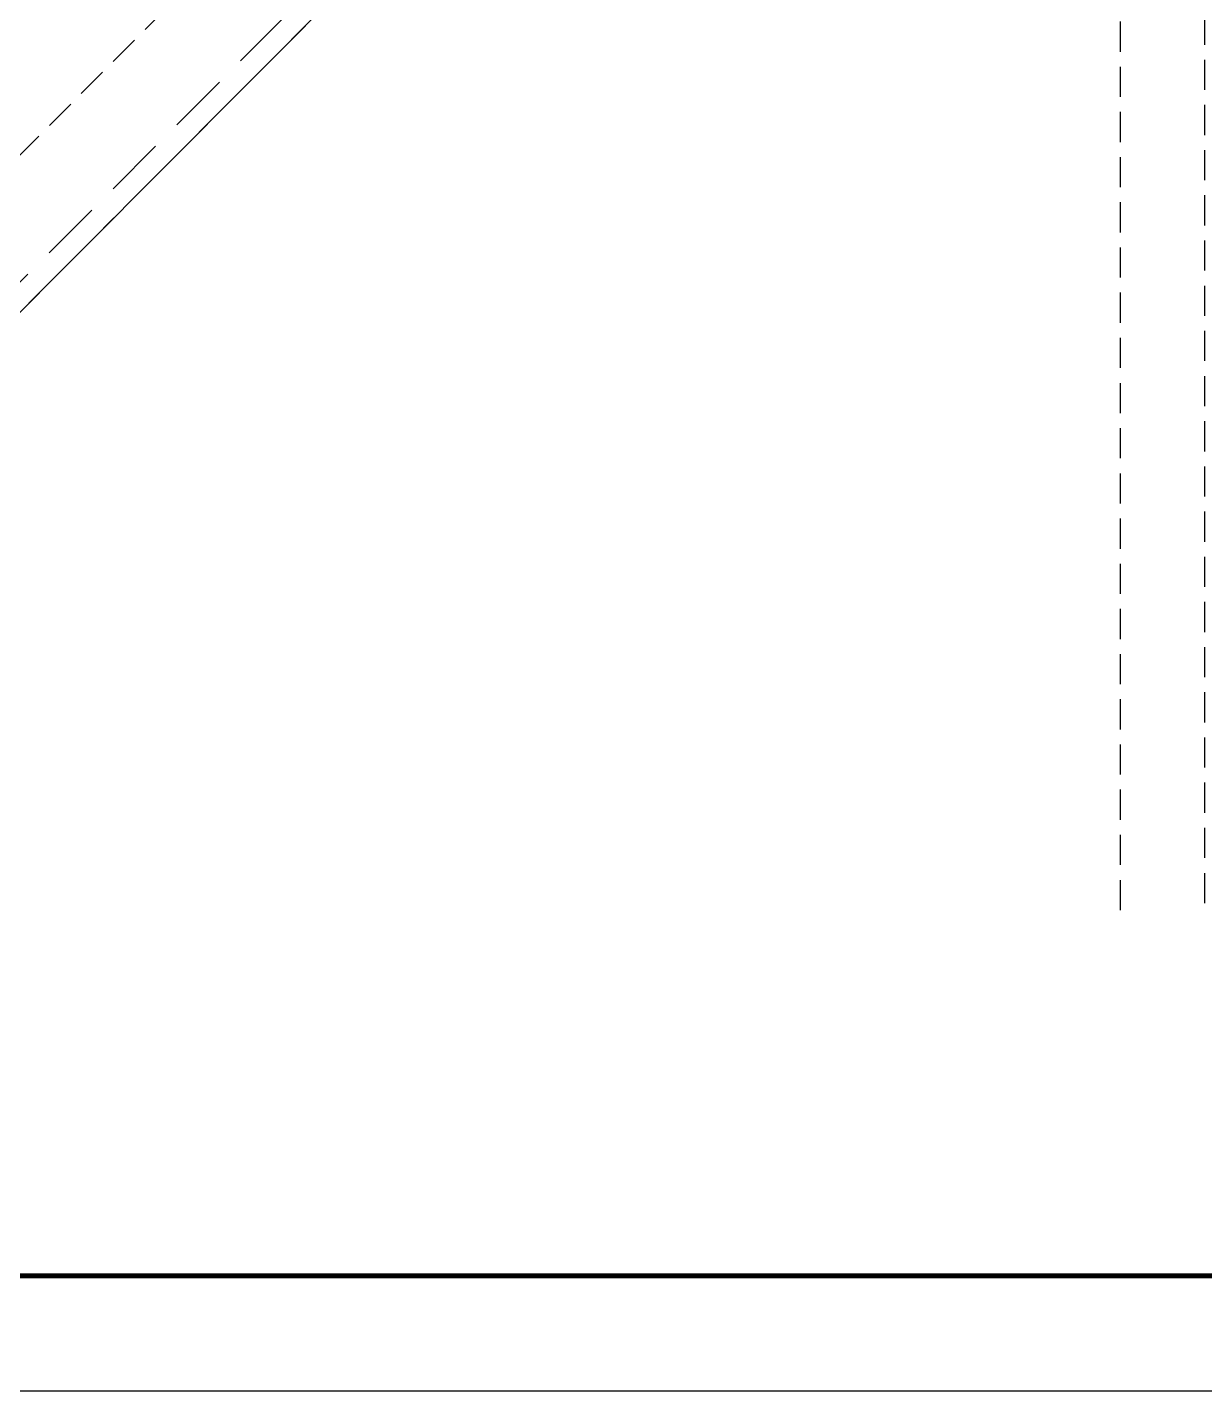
# Model space of a CAD drawing. Header units: millimetres. Extents: x 5896 to 6381, y 4295 to 4378.
# Drawn here: x 6199.59 to 6209.36, y 4349.11 to 4360.43 of the extents above; entities that cross this region are included whole.
import ezdxf

# ---------------------------------------------------------------- set-up
doc = ezdxf.new("R2010")
doc.units = ezdxf.units.MM
for name, pattern in [('NASCOSTA', [0.375, 0.25, -0.125]), ('PHANTOM2', [1.25, 0.625, -0.125, 0.125, -0.125, 0.125, -0.125]), ('TRATTEGGIATA', [0.75, 0.5, -0.25])]:
    doc.linetypes.add(name, pattern=pattern)
for name, color, linetype in [('A-GLAZING', 2, 'Continuous'), ('GA_X DIM', 8, 'Continuous'), ('proiezioni', 2, 'NASCOSTA'), ('R-PROIEZIONI', 2, 'NASCOSTA'), ('图框', 254, 'Continuous')]:
    doc.layers.add(name, color=color, linetype=linetype)
doc.layers.add('R-BORDER', color=7, linetype='PHANTOM2', true_color=0xdb0000, plot=False)

# ---------------------------------------------------------------- blocks, each defined once
blk = doc.blocks.new('112')
at = {"layer": 'A-GLAZING', "color": 253, "linetype": 'TRATTEGGIATA'}
blk.add_line((6098.676, 4407.128), (6103.156, 4411.625), dxfattribs=at)
at = {"layer": 'proiezioni', "color": 253}
for p, q in [((6094.008, 4402.194), (6108.084, 4416.324)), ((6098.148, 4407.653), (6102.629, 4412.151))]:
    blk.add_line(p, q, dxfattribs=at)
at = {"layer": 'R-BORDER', "color": 253, "ltscale": 10000}
blk.add_line((6094.003, 4402.189), (6104.089, 4412.314), dxfattribs=at)
at = {"layer": 'R-PROIEZIONI', "color": 253}
for p, q in [((6108.79, 4422.762), (6108.79, 4402.189)), ((6108.09, 4416.329), (6108.09, 4402.189))]:
    blk.add_line(p, q, dxfattribs=at)
blk = doc.blocks.new('tukuang')
at = {"layer": '图框'}
blk.add_lwpolyline([(0, 0), (4200, 0), (4200, 2969.7), (0, 2969.7)], close=True, dxfattribs=at)
at = {"layer": '图框', "const_width": 4.24}
blk.add_lwpolyline([(212.1, 2870.7), (4101, 2870.7), (4101, 99), (212.1, 99)], close=True, dxfattribs=at)

msp = doc.modelspace()

# ---------------------------------------------------------------- block references
msp.add_blockref('112', (100.566, -49.103))
at = {"layer": 'GA_X DIM', "xscale": 0.009635294117647079, "yscale": 0.009635294117647079, "zscale": 0.009635294117647079}
msp.add_blockref('tukuang', (6178.831, 4349.112), dxfattribs=at)

doc.saveas('drawing.dxf')
